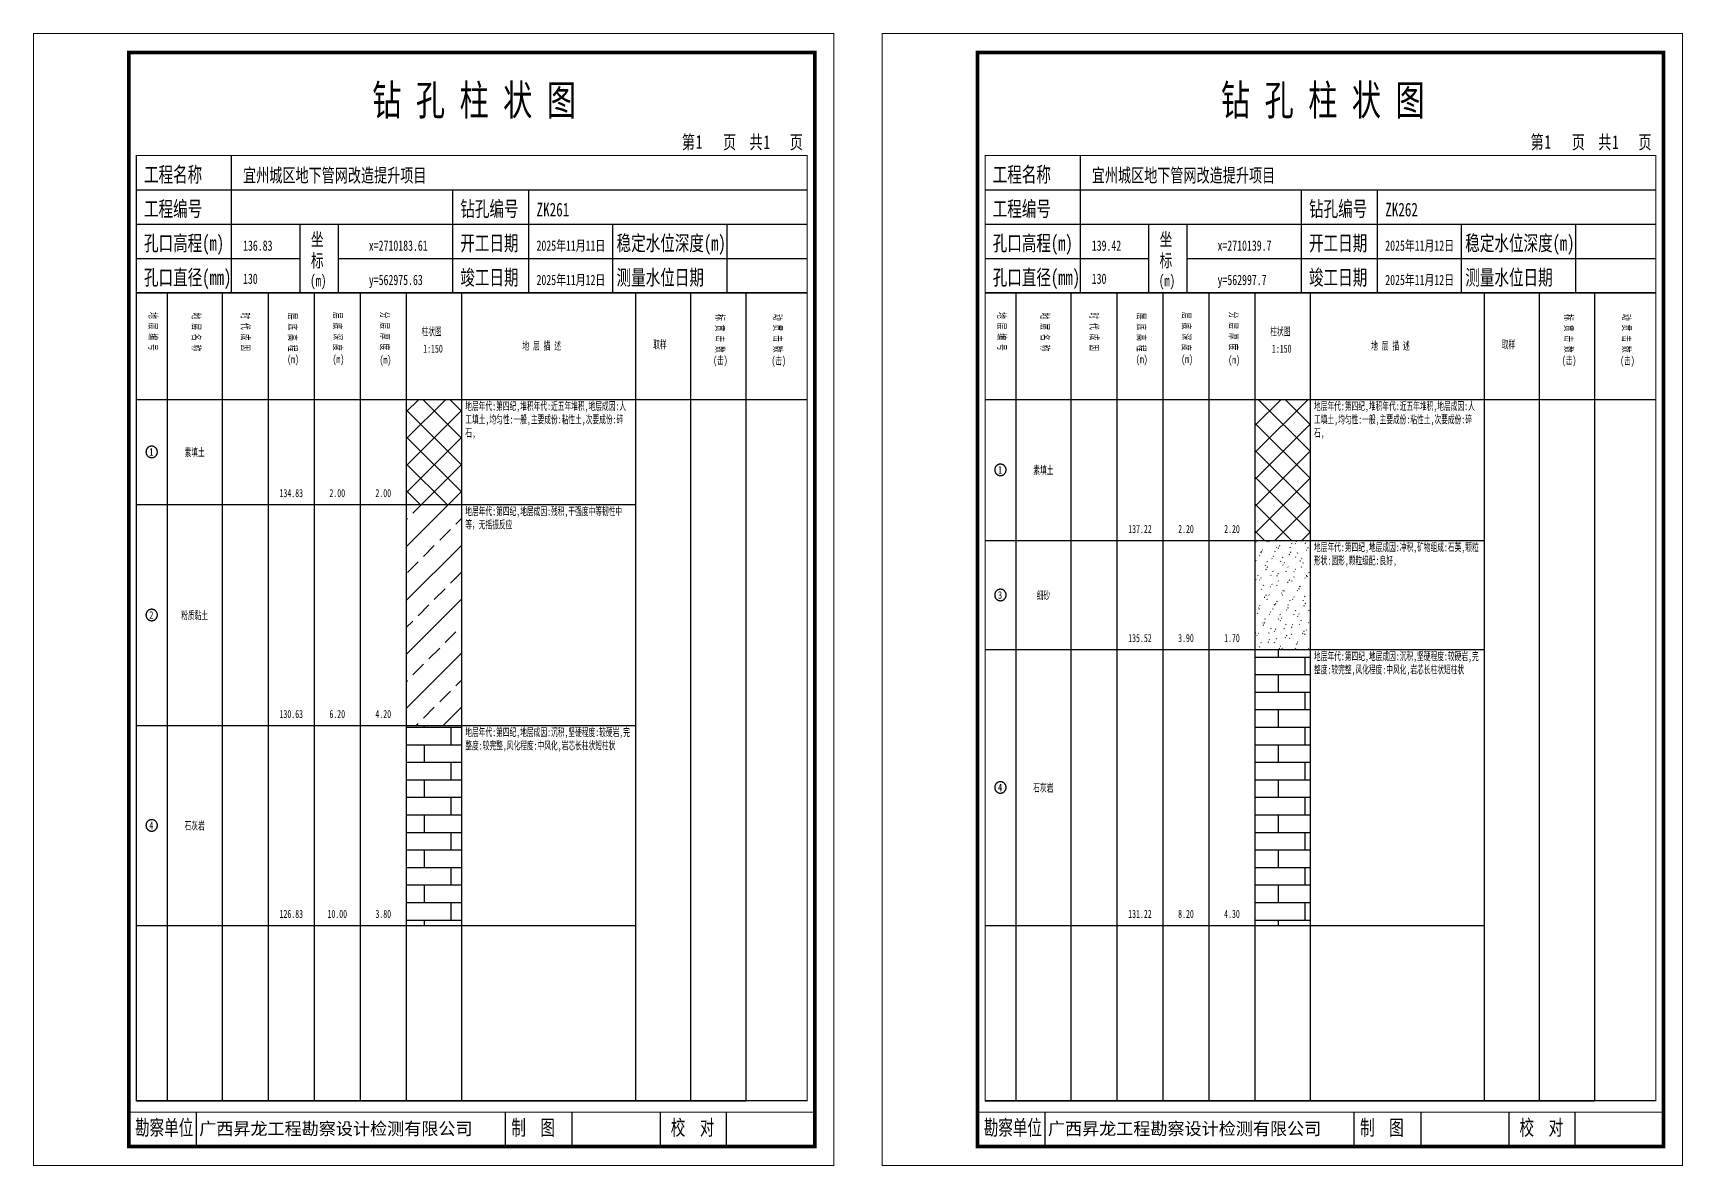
# Model space of a CAD drawing. Header units: millimetres. Extents: x 0 to 2711117, y 0 to 567555.
# Drawn here: x 56562.2 to 56995.2, y -0.1 to 297.1 of the extents above; entities that cross this region are included whole.
import ezdxf
from ezdxf.enums import TextEntityAlignment as Align

# ---------------------------------------------------------------- set-up
doc = ezdxf.new("R2010")
doc.units = ezdxf.units.MM
doc.layers.add('GICAD_POU_TEXTS', color=7, linetype='Continuous')
doc.layers.add('勘察点图例', color=7, linetype='Continuous')
doc.styles.add('HEAD_FONT', font='simfang.ttf', dxfattribs={"width": 0.6})
doc.styles.add('HEAD_FONT2', font='simfang.ttf', dxfattribs={"width": 0.6})
doc.styles.add('HT', font='simhei.ttf')
doc.styles.add('LZ_FONT', font='simfang.ttf', dxfattribs={"width": 0.7, "height": 8})
doc.styles.add('成果图图块', font='simfang.ttf', dxfattribs={"height": 2.5})
doc.styles.add('成果图表体', font='simfang.ttf', dxfattribs={"width": 0.6, "height": 2.1})
pattern_1 = [(45, (0, 0), (-3.5355339, 3.5355339), []), (135, (0, 0), (-3.5355339, -3.5355339), [])]
pattern_2 = [(0, (0, 0), (0, 4.6), []), (90, (0, 0), (-7, 4.6), [4.6, -4.6])]

# ---------------------------------------------------------------- blocks, each defined once
blk = doc.blocks.new('ZK261')
for p, q in [((52, 229), (52, 265)), ((27, 256), (203, 256)), ((110, 229), (110, 256)), ((130, 229), (130, 256)), ((27, 247), (203, 247)), ((70, 229), (70, 247)), ((80, 229), (80, 247)), ((152, 229), (152, 247)), ((182, 229), (182, 247)), ((27, 238), (70, 238)), ((80, 238), (203, 238)), ((27, 229), (35.05, 229)), ((35.05, 229), (35.05, 17)), ((35.05, 229), (49.53, 229)), ((49.53, 229), (49.53, 17)), ((49.53, 229), (61.6, 229)), ((61.6, 229), (61.6, 17)), ((61.6, 229), (73.68, 229)), ((73.68, 229), (73.68, 17)), ((73.68, 229), (85.75, 229)), ((85.75, 229), (85.75, 17)), ((85.75, 229), (97.82, 229)), ((97.82, 229), (97.82, 17)), ((97.82, 229), (112.3, 229)), ((112.3, 229), (112.3, 17)), ((112.3, 229), (157.93, 229)), ((157.93, 229), (157.93, 17)), ((157.93, 229), (172.42, 229)), ((172.42, 229), (172.42, 17)), ((172.42, 229), (186.9, 229)), ((186.9, 229), (186.9, 17)), ((186.9, 229), (203, 229)), ((27, 201), (203, 201)), ((27, 17), (35.05, 17)), ((35.05, 17), (49.53, 17)), ((42.74, 4.95), (42.74, 13.95)), ((42.74, 4.95), (42.74, 13.95)), ((49.53, 17), (61.6, 17)), ((61.6, 17), (73.68, 17)), ((73.68, 17), (85.75, 17)), ((85.75, 17), (97.82, 17)), ((97.82, 17), (112.3, 17)), ((112.3, 17), (157.93, 17)), ((123.83, 4.95), (123.83, 13.95)), ((141.38, 4.95), (141.38, 13.95)), ((157.93, 17), (172.42, 17)), ((164.48, 4.95), (164.48, 13.95)), ((172.42, 17), (186.9, 17)), ((181.84, 4.95), (181.84, 13.95)), ((181.84, 4.95), (181.84, 13.95))]:
    blk.add_line(p, q)
for points, const_width in [([(0, 0), (210, 0), (210, 297), (0, 297)], 0.25), ([(25, 5), (205, 5), (205, 292), (25, 292)], 1), ([(27, 265), (203, 265), (203, 17), (27, 17)], 0.3)]:
    blk.add_lwpolyline(points, close=True, dxfattribs=dict(const_width=const_width))
at = {"const_width": 0.3}
for points in [[(27, 229), (203, 229)], [(25, 14), (205, 14)]]:
    blk.add_lwpolyline(points, dxfattribs=at)
at = {"style": 'LZ_FONT', "width": 0.7}
for s, height, p in [('钻 孔 柱 状 图', 8, (88.9, 275.54)), ('第', 3.6, (170.12, 266.7)), ('1', 3.6, (173.78, 266.75)), ('页', 3.6, (180.96, 266.7)), ('共', 3.6, (187.88, 266.7)), ('1', 3.6, (191.54, 266.7)), ('页', 3.6, (198.44, 266.7)), ('工程名称', 4, (29, 258)), ('宜州城区地下管网改造提升项目', 3.6, (55, 258)), ('工程编号', 4, (29, 249)), ('钻孔编号', 4, (112, 249)), ('ZK261', 3.6, (132, 249)), ('孔口高程(m)', 4, (29, 240)), ('136.83', 2.7, (55, 240)), ('坐', 3.5, (72.79, 241.24)), ('x=2710183.61', 2.7, (88, 240)), ('开工日期', 4, (112, 240)), ('2025年11月11日', 2.7, (132, 240)), ('稳定水位深度(m)', 4, (153, 240)), ('标', 3.5, (72.79, 235.7)), ('孔口直径(mm)', 4, (29, 231)), ('130', 2.7, (54.98, 231.31)), ('(m) ', 3, (72.59, 230.65)), ('竣工日期', 4, (112, 231)), ('2025年11月12日', 2.7, (132, 231)), ('测量水位日期', 4, (153, 231)), ('y=562975.63', 2.7, (88, 231)), ('勘察单位', 4, (26.65, 7.95)), ('制  图', 4, (125.4, 7.95)), ('校  对', 4, (167.22, 7.95))]:
    blk.add_text(s, height=height, dxfattribs=at).set_placement(p)
at = {"style": 'HT'}
blk.add_text('广西昇龙工程勘察设计检测有限公司', height=3.2865, dxfattribs=at).set_placement((43.48, 8.02))
at = {"char_height": 2.1, "width": 22.806, "attachment_point": 1, "rotation": 270, "style": 'HEAD_FONT'}
for s, insert in [('地 层 编 号', (32.46, 223.92)), ('地 层 名 称', (43.79, 223.76)), ('时 代 成 因', (56.67, 223.83)), ('层 底 高 程', (69.07, 223.71)), ('层 底 深 度', (80.9, 223.91)), ('分 层 厚 度', (93.26, 224.01)), ('标 贯 击 数', (181.21, 223.37)), ('动 贯 击 数', (196.38, 223.43))]:
    blk.add_mtext(s, dxfattribs=dict(at, insert=insert))
at = {"char_height": 2.1, "attachment_point": 1}
for s, insert, width, style in [('柱状图', (101.82, 219.87), 7.855, 'HEAD_FONT2'), ('取样', (162.58, 216.44), 7.855, 'HEAD_FONT2'), ('(m)', (66.58, 212.56), 4.7944, 'HEAD_FONT'), ('(m)', (78.47, 212.61), 4.7944, 'HEAD_FONT'), ('(m)', (90.81, 212.43), 4.7944, 'HEAD_FONT'), ('1:150', (102.26, 215.36), 6.9223, 'HEAD_FONT2'), ('地 层 描 述', (128.29, 216.11), 22.0781, 'HEAD_FONT2'), ('(击)', (178.33, 212.31), 7.855, 'HEAD_FONT2'), ('(击)', (193.64, 212.22), 7.855, 'HEAD_FONT2')]:
    blk.add_mtext(s, dxfattribs=dict(at, insert=insert, width=width, style=style))
blk = doc.blocks.new('ZK261_0')
at = {"color": 7}
blk.add_polyline3d([(-1.5, 0.02, 0), (-1.5, -0.06, 0), (-1.49, -0.13, 0), (-1.48, -0.2, 0), (-1.47, -0.28, 0), (-1.46, -0.35, 0), (-1.44, -0.42, 0), (-1.41, -0.49, 0), (-1.39, -0.56, 0), (-1.36, -0.63, 0), (-1.32, -0.69, 0), (-1.29, -0.76, 0), (-1.25, -0.82, 0), (-1.2, -0.88, 0), (-1.16, -0.94, 0), (-1.11, -0.99, 0), (-1.06, -1.04, 0), (-1.01, -1.1, 0), (-0.95, -1.14, 0), (-0.89, -1.19, 0), (-0.83, -1.23, 0), (-0.77, -1.27, 0), (-0.71, -1.31, 0), (-0.64, -1.34, 0), (-0.57, -1.37, 0), (-0.51, -1.4, 0), (-0.44, -1.42, 0), (-0.36, -1.44, 0), (-0.29, -1.46, 0), (-0.22, -1.47, 0), (-0.15, -1.48, 0), (-0.07, -1.48, 0), (0, -1.48, 0), (0.07, -1.48, 0), (0.15, -1.48, 0), (0.22, -1.47, 0), (0.29, -1.46, 0), (0.36, -1.44, 0), (0.44, -1.42, 0), (0.51, -1.4, 0), (0.57, -1.37, 0), (0.64, -1.34, 0), (0.71, -1.31, 0), (0.77, -1.27, 0), (0.83, -1.23, 0), (0.89, -1.19, 0), (0.95, -1.14, 0), (1.01, -1.1, 0), (1.06, -1.04, 0), (1.11, -0.99, 0), (1.16, -0.94, 0), (1.2, -0.88, 0), (1.25, -0.82, 0), (1.29, -0.76, 0), (1.32, -0.69, 0), (1.36, -0.63, 0), (1.39, -0.56, 0), (1.41, -0.49, 0), (1.44, -0.42, 0), (1.46, -0.35, 0), (1.47, -0.28, 0), (1.48, -0.2, 0), (1.49, -0.13, 0), (1.5, -0.06, 0), (1.5, 0.02, 0), (1.5, 0.09, 0), (1.49, 0.16, 0), (1.48, 0.24, 0), (1.47, 0.31, 0), (1.46, 0.38, 0), (1.44, 0.45, 0), (1.41, 0.52, 0), (1.39, 0.59, 0), (1.36, 0.66, 0), (1.32, 0.72, 0), (1.29, 0.79, 0), (1.25, 0.85, 0), (1.2, 0.91, 0), (1.16, 0.97, 0), (1.11, 1.02, 0), (1.06, 1.08, 0), (1.01, 1.13, 0), (0.95, 1.18, 0), (0.89, 1.22, 0), (0.83, 1.26, 0), (0.77, 1.3, 0), (0.71, 1.34, 0), (0.64, 1.37, 0), (0.57, 1.4, 0), (0.51, 1.43, 0), (0.44, 1.45, 0), (0.36, 1.47, 0), (0.29, 1.49, 0), (0.22, 1.5, 0), (0.15, 1.51, 0), (0.07, 1.51, 0), (0, 1.52, 0), (-0.07, 1.51, 0), (-0.15, 1.51, 0), (-0.22, 1.5, 0), (-0.29, 1.49, 0), (-0.36, 1.47, 0), (-0.44, 1.45, 0), (-0.51, 1.43, 0), (-0.57, 1.4, 0), (-0.64, 1.37, 0), (-0.71, 1.34, 0), (-0.77, 1.3, 0), (-0.83, 1.26, 0), (-0.89, 1.22, 0), (-0.95, 1.18, 0), (-1.01, 1.13, 0), (-1.06, 1.08, 0), (-1.11, 1.02, 0), (-1.16, 0.97, 0), (-1.2, 0.91, 0), (-1.25, 0.85, 0), (-1.29, 0.79, 0), (-1.32, 0.72, 0), (-1.36, 0.66, 0), (-1.39, 0.59, 0), (-1.41, 0.52, 0), (-1.44, 0.45, 0), (-1.46, 0.38, 0), (-1.47, 0.31, 0), (-1.48, 0.24, 0), (-1.49, 0.16, 0), (-1.5, 0.09, 0), (-1.5, 0.02, 0)], dxfattribs=at)
at = {"layer": 'GICAD_POU_TEXTS', "color": 7, "style": '成果图图块', "width": 0.7}
blk.add_text('1', height=2, dxfattribs=at).set_placement((-0.09, -0.99), align=Align.CENTER)
blk = doc.blocks.new('ZK261_1')
at = {"color": 7}
blk.add_polyline3d([(-1.5, 0.02, 0), (-1.5, -0.06, 0), (-1.49, -0.13, 0), (-1.48, -0.2, 0), (-1.47, -0.28, 0), (-1.46, -0.35, 0), (-1.44, -0.42, 0), (-1.41, -0.49, 0), (-1.39, -0.56, 0), (-1.36, -0.63, 0), (-1.32, -0.69, 0), (-1.29, -0.76, 0), (-1.25, -0.82, 0), (-1.2, -0.88, 0), (-1.16, -0.94, 0), (-1.11, -0.99, 0), (-1.06, -1.04, 0), (-1.01, -1.1, 0), (-0.95, -1.14, 0), (-0.89, -1.19, 0), (-0.83, -1.23, 0), (-0.77, -1.27, 0), (-0.71, -1.31, 0), (-0.64, -1.34, 0), (-0.57, -1.37, 0), (-0.51, -1.4, 0), (-0.44, -1.42, 0), (-0.36, -1.44, 0), (-0.29, -1.46, 0), (-0.22, -1.47, 0), (-0.15, -1.48, 0), (-0.07, -1.48, 0), (0, -1.48, 0), (0.07, -1.48, 0), (0.15, -1.48, 0), (0.22, -1.47, 0), (0.29, -1.46, 0), (0.36, -1.44, 0), (0.44, -1.42, 0), (0.51, -1.4, 0), (0.57, -1.37, 0), (0.64, -1.34, 0), (0.71, -1.31, 0), (0.77, -1.27, 0), (0.83, -1.23, 0), (0.89, -1.19, 0), (0.95, -1.14, 0), (1.01, -1.1, 0), (1.06, -1.04, 0), (1.11, -0.99, 0), (1.16, -0.94, 0), (1.2, -0.88, 0), (1.25, -0.82, 0), (1.29, -0.76, 0), (1.32, -0.69, 0), (1.36, -0.63, 0), (1.39, -0.56, 0), (1.41, -0.49, 0), (1.44, -0.42, 0), (1.46, -0.35, 0), (1.47, -0.28, 0), (1.48, -0.2, 0), (1.49, -0.13, 0), (1.5, -0.06, 0), (1.5, 0.02, 0), (1.5, 0.09, 0), (1.49, 0.16, 0), (1.48, 0.24, 0), (1.47, 0.31, 0), (1.46, 0.38, 0), (1.44, 0.45, 0), (1.41, 0.52, 0), (1.39, 0.59, 0), (1.36, 0.66, 0), (1.32, 0.72, 0), (1.29, 0.79, 0), (1.25, 0.85, 0), (1.2, 0.91, 0), (1.16, 0.97, 0), (1.11, 1.02, 0), (1.06, 1.08, 0), (1.01, 1.13, 0), (0.95, 1.18, 0), (0.89, 1.22, 0), (0.83, 1.26, 0), (0.77, 1.3, 0), (0.71, 1.34, 0), (0.64, 1.37, 0), (0.57, 1.4, 0), (0.51, 1.43, 0), (0.44, 1.45, 0), (0.36, 1.47, 0), (0.29, 1.49, 0), (0.22, 1.5, 0), (0.15, 1.51, 0), (0.07, 1.51, 0), (0, 1.52, 0), (-0.07, 1.51, 0), (-0.15, 1.51, 0), (-0.22, 1.5, 0), (-0.29, 1.49, 0), (-0.36, 1.47, 0), (-0.44, 1.45, 0), (-0.51, 1.43, 0), (-0.57, 1.4, 0), (-0.64, 1.37, 0), (-0.71, 1.34, 0), (-0.77, 1.3, 0), (-0.83, 1.26, 0), (-0.89, 1.22, 0), (-0.95, 1.18, 0), (-1.01, 1.13, 0), (-1.06, 1.08, 0), (-1.11, 1.02, 0), (-1.16, 0.97, 0), (-1.2, 0.91, 0), (-1.25, 0.85, 0), (-1.29, 0.79, 0), (-1.32, 0.72, 0), (-1.36, 0.66, 0), (-1.39, 0.59, 0), (-1.41, 0.52, 0), (-1.44, 0.45, 0), (-1.46, 0.38, 0), (-1.47, 0.31, 0), (-1.48, 0.24, 0), (-1.49, 0.16, 0), (-1.5, 0.09, 0), (-1.5, 0.02, 0)], dxfattribs=at)
at = {"layer": 'GICAD_POU_TEXTS', "color": 7, "style": '成果图图块', "width": 0.7}
blk.add_text('2', height=2, dxfattribs=at).set_placement((-0.09, -0.99), align=Align.CENTER)
blk = doc.blocks.new('ZK261_2')
at = {"color": 7}
blk.add_polyline3d([(-1.5, 0.02, 0), (-1.5, -0.06, 0), (-1.49, -0.13, 0), (-1.48, -0.2, 0), (-1.47, -0.28, 0), (-1.46, -0.35, 0), (-1.44, -0.42, 0), (-1.41, -0.49, 0), (-1.39, -0.56, 0), (-1.36, -0.63, 0), (-1.32, -0.69, 0), (-1.29, -0.76, 0), (-1.25, -0.82, 0), (-1.2, -0.88, 0), (-1.16, -0.94, 0), (-1.11, -0.99, 0), (-1.06, -1.04, 0), (-1.01, -1.1, 0), (-0.95, -1.14, 0), (-0.89, -1.19, 0), (-0.83, -1.23, 0), (-0.77, -1.27, 0), (-0.71, -1.31, 0), (-0.64, -1.34, 0), (-0.57, -1.37, 0), (-0.51, -1.4, 0), (-0.44, -1.42, 0), (-0.36, -1.44, 0), (-0.29, -1.46, 0), (-0.22, -1.47, 0), (-0.15, -1.48, 0), (-0.07, -1.48, 0), (0, -1.48, 0), (0.07, -1.48, 0), (0.15, -1.48, 0), (0.22, -1.47, 0), (0.29, -1.46, 0), (0.36, -1.44, 0), (0.44, -1.42, 0), (0.51, -1.4, 0), (0.57, -1.37, 0), (0.64, -1.34, 0), (0.71, -1.31, 0), (0.77, -1.27, 0), (0.83, -1.23, 0), (0.89, -1.19, 0), (0.95, -1.14, 0), (1.01, -1.1, 0), (1.06, -1.04, 0), (1.11, -0.99, 0), (1.16, -0.94, 0), (1.2, -0.88, 0), (1.25, -0.82, 0), (1.29, -0.76, 0), (1.32, -0.69, 0), (1.36, -0.63, 0), (1.39, -0.56, 0), (1.41, -0.49, 0), (1.44, -0.42, 0), (1.46, -0.35, 0), (1.47, -0.28, 0), (1.48, -0.2, 0), (1.49, -0.13, 0), (1.5, -0.06, 0), (1.5, 0.02, 0), (1.5, 0.09, 0), (1.49, 0.16, 0), (1.48, 0.24, 0), (1.47, 0.31, 0), (1.46, 0.38, 0), (1.44, 0.45, 0), (1.41, 0.52, 0), (1.39, 0.59, 0), (1.36, 0.66, 0), (1.32, 0.72, 0), (1.29, 0.79, 0), (1.25, 0.85, 0), (1.2, 0.91, 0), (1.16, 0.97, 0), (1.11, 1.02, 0), (1.06, 1.08, 0), (1.01, 1.13, 0), (0.95, 1.18, 0), (0.89, 1.22, 0), (0.83, 1.26, 0), (0.77, 1.3, 0), (0.71, 1.34, 0), (0.64, 1.37, 0), (0.57, 1.4, 0), (0.51, 1.43, 0), (0.44, 1.45, 0), (0.36, 1.47, 0), (0.29, 1.49, 0), (0.22, 1.5, 0), (0.15, 1.51, 0), (0.07, 1.51, 0), (0, 1.52, 0), (-0.07, 1.51, 0), (-0.15, 1.51, 0), (-0.22, 1.5, 0), (-0.29, 1.49, 0), (-0.36, 1.47, 0), (-0.44, 1.45, 0), (-0.51, 1.43, 0), (-0.57, 1.4, 0), (-0.64, 1.37, 0), (-0.71, 1.34, 0), (-0.77, 1.3, 0), (-0.83, 1.26, 0), (-0.89, 1.22, 0), (-0.95, 1.18, 0), (-1.01, 1.13, 0), (-1.06, 1.08, 0), (-1.11, 1.02, 0), (-1.16, 0.97, 0), (-1.2, 0.91, 0), (-1.25, 0.85, 0), (-1.29, 0.79, 0), (-1.32, 0.72, 0), (-1.36, 0.66, 0), (-1.39, 0.59, 0), (-1.41, 0.52, 0), (-1.44, 0.45, 0), (-1.46, 0.38, 0), (-1.47, 0.31, 0), (-1.48, 0.24, 0), (-1.49, 0.16, 0), (-1.5, 0.09, 0), (-1.5, 0.02, 0)], dxfattribs=at)
at = {"layer": 'GICAD_POU_TEXTS', "color": 7, "style": '成果图图块', "width": 0.7}
blk.add_text('4', height=2, dxfattribs=at).set_placement((-0.09, -0.99), align=Align.CENTER)
blk = doc.blocks.new('ZK262')
for p, q in [((52, 229), (52, 265)), ((27, 256), (203, 256)), ((110, 229), (110, 256)), ((130, 229), (130, 256)), ((27, 247), (203, 247)), ((70, 229), (70, 247)), ((80, 229), (80, 247)), ((152, 229), (152, 247)), ((182, 229), (182, 247)), ((27, 238), (70, 238)), ((80, 238), (203, 238)), ((27, 229), (35.05, 229)), ((35.05, 229), (35.05, 17)), ((35.05, 229), (49.53, 229)), ((49.53, 229), (49.53, 17)), ((49.53, 229), (61.6, 229)), ((61.6, 229), (61.6, 17)), ((61.6, 229), (73.68, 229)), ((73.68, 229), (73.68, 17)), ((73.68, 229), (85.75, 229)), ((85.75, 229), (85.75, 17)), ((85.75, 229), (97.82, 229)), ((97.82, 229), (97.82, 17)), ((97.82, 229), (112.3, 229)), ((112.3, 229), (112.3, 17)), ((112.3, 229), (157.93, 229)), ((157.93, 229), (157.93, 17)), ((157.93, 229), (172.42, 229)), ((172.42, 229), (172.42, 17)), ((172.42, 229), (186.9, 229)), ((186.9, 229), (186.9, 17)), ((186.9, 229), (203, 229)), ((27, 201), (203, 201)), ((27, 17), (35.05, 17)), ((35.05, 17), (49.53, 17)), ((42.74, 4.95), (42.74, 13.95)), ((42.74, 4.95), (42.74, 13.95)), ((49.53, 17), (61.6, 17)), ((61.6, 17), (73.68, 17)), ((73.68, 17), (85.75, 17)), ((85.75, 17), (97.82, 17)), ((97.82, 17), (112.3, 17)), ((112.3, 17), (157.93, 17)), ((123.83, 4.95), (123.83, 13.95)), ((141.38, 4.95), (141.38, 13.95)), ((157.93, 17), (172.42, 17)), ((164.48, 4.95), (164.48, 13.95)), ((172.42, 17), (186.9, 17)), ((181.84, 4.95), (181.84, 13.95)), ((181.84, 4.95), (181.84, 13.95))]:
    blk.add_line(p, q)
for points, const_width in [([(0, 0), (210, 0), (210, 297), (0, 297)], 0.25), ([(25, 5), (205, 5), (205, 292), (25, 292)], 1), ([(27, 265), (203, 265), (203, 17), (27, 17)], 0.3)]:
    blk.add_lwpolyline(points, close=True, dxfattribs=dict(const_width=const_width))
at = {"const_width": 0.3}
for points in [[(27, 229), (203, 229)], [(25, 14), (205, 14)]]:
    blk.add_lwpolyline(points, dxfattribs=at)
at = {"style": 'LZ_FONT', "width": 0.7}
for s, height, p in [('钻 孔 柱 状 图', 8, (88.9, 275.54)), ('第', 3.6, (170.12, 266.7)), ('1', 3.6, (173.78, 266.75)), ('页', 3.6, (180.96, 266.7)), ('共', 3.6, (187.88, 266.7)), ('1', 3.6, (191.54, 266.7)), ('页', 3.6, (198.44, 266.7)), ('工程名称', 4, (29, 258)), ('宜州城区地下管网改造提升项目', 3.6, (55, 258)), ('工程编号', 4, (29, 249)), ('钻孔编号', 4, (112, 249)), ('ZK262', 3.6, (132, 249)), ('孔口高程(m)', 4, (29, 240)), ('139.42', 2.7, (55, 240)), ('坐', 3.5, (72.79, 241.24)), ('x=2710139.7', 2.7, (88, 240)), ('开工日期', 4, (112, 240)), ('2025年11月12日', 2.7, (132, 240)), ('稳定水位深度(m)', 4, (153, 240)), ('标', 3.5, (72.79, 235.7)), ('孔口直径(mm)', 4, (29, 231)), ('130', 2.7, (54.98, 231.31)), ('(m) ', 3, (72.59, 230.65)), ('竣工日期', 4, (112, 231)), ('2025年11月12日', 2.7, (132, 231)), ('测量水位日期', 4, (153, 231)), ('y=562997.7', 2.7, (88, 231)), ('勘察单位', 4, (26.65, 7.95)), ('制  图', 4, (125.4, 7.95)), ('校  对', 4, (167.22, 7.95))]:
    blk.add_text(s, height=height, dxfattribs=at).set_placement(p)
at = {"style": 'HT'}
blk.add_text('广西昇龙工程勘察设计检测有限公司', height=3.2865, dxfattribs=at).set_placement((43.48, 8.02))
at = {"char_height": 2.1, "width": 22.806, "attachment_point": 1, "rotation": 270, "style": 'HEAD_FONT'}
for s, insert in [('地 层 编 号', (32.46, 223.92)), ('地 层 名 称', (43.79, 223.76)), ('时 代 成 因', (56.67, 223.83)), ('层 底 高 程', (69.07, 223.71)), ('层 底 深 度', (80.9, 223.91)), ('分 层 厚 度', (93.26, 224.01)), ('标 贯 击 数', (181.21, 223.37)), ('动 贯 击 数', (196.38, 223.43))]:
    blk.add_mtext(s, dxfattribs=dict(at, insert=insert))
at = {"char_height": 2.1, "attachment_point": 1}
for s, insert, width, style in [('柱状图', (101.82, 219.87), 7.855, 'HEAD_FONT2'), ('取样', (162.58, 216.44), 7.855, 'HEAD_FONT2'), ('(m)', (66.58, 212.56), 4.7944, 'HEAD_FONT'), ('(m)', (78.47, 212.61), 4.7944, 'HEAD_FONT'), ('(m)', (90.81, 212.43), 4.7944, 'HEAD_FONT'), ('1:150', (102.26, 215.36), 6.9223, 'HEAD_FONT2'), ('地 层 描 述', (128.29, 216.11), 22.0781, 'HEAD_FONT2'), ('(击)', (178.33, 212.31), 7.855, 'HEAD_FONT2'), ('(击)', (193.64, 212.22), 7.855, 'HEAD_FONT2')]:
    blk.add_mtext(s, dxfattribs=dict(at, insert=insert, width=width, style=style))
blk = doc.blocks.new('ZK262_0')
at = {"color": 7}
blk.add_polyline3d([(-1.5, 0.02, 0), (-1.5, -0.06, 0), (-1.49, -0.13, 0), (-1.48, -0.2, 0), (-1.47, -0.28, 0), (-1.46, -0.35, 0), (-1.44, -0.42, 0), (-1.41, -0.49, 0), (-1.39, -0.56, 0), (-1.36, -0.63, 0), (-1.32, -0.69, 0), (-1.29, -0.76, 0), (-1.25, -0.82, 0), (-1.2, -0.88, 0), (-1.16, -0.94, 0), (-1.11, -0.99, 0), (-1.06, -1.04, 0), (-1.01, -1.1, 0), (-0.95, -1.14, 0), (-0.89, -1.19, 0), (-0.83, -1.23, 0), (-0.77, -1.27, 0), (-0.71, -1.31, 0), (-0.64, -1.34, 0), (-0.57, -1.37, 0), (-0.51, -1.4, 0), (-0.44, -1.42, 0), (-0.36, -1.44, 0), (-0.29, -1.46, 0), (-0.22, -1.47, 0), (-0.15, -1.48, 0), (-0.07, -1.48, 0), (0, -1.48, 0), (0.07, -1.48, 0), (0.15, -1.48, 0), (0.22, -1.47, 0), (0.29, -1.46, 0), (0.36, -1.44, 0), (0.44, -1.42, 0), (0.51, -1.4, 0), (0.57, -1.37, 0), (0.64, -1.34, 0), (0.71, -1.31, 0), (0.77, -1.27, 0), (0.83, -1.23, 0), (0.89, -1.19, 0), (0.95, -1.14, 0), (1.01, -1.1, 0), (1.06, -1.04, 0), (1.11, -0.99, 0), (1.16, -0.94, 0), (1.2, -0.88, 0), (1.25, -0.82, 0), (1.29, -0.76, 0), (1.32, -0.69, 0), (1.36, -0.63, 0), (1.39, -0.56, 0), (1.41, -0.49, 0), (1.44, -0.42, 0), (1.46, -0.35, 0), (1.47, -0.28, 0), (1.48, -0.2, 0), (1.49, -0.13, 0), (1.5, -0.06, 0), (1.5, 0.02, 0), (1.5, 0.09, 0), (1.49, 0.16, 0), (1.48, 0.24, 0), (1.47, 0.31, 0), (1.46, 0.38, 0), (1.44, 0.45, 0), (1.41, 0.52, 0), (1.39, 0.59, 0), (1.36, 0.66, 0), (1.32, 0.72, 0), (1.29, 0.79, 0), (1.25, 0.85, 0), (1.2, 0.91, 0), (1.16, 0.97, 0), (1.11, 1.02, 0), (1.06, 1.08, 0), (1.01, 1.13, 0), (0.95, 1.18, 0), (0.89, 1.22, 0), (0.83, 1.26, 0), (0.77, 1.3, 0), (0.71, 1.34, 0), (0.64, 1.37, 0), (0.57, 1.4, 0), (0.51, 1.43, 0), (0.44, 1.45, 0), (0.36, 1.47, 0), (0.29, 1.49, 0), (0.22, 1.5, 0), (0.15, 1.51, 0), (0.07, 1.51, 0), (0, 1.52, 0), (-0.07, 1.51, 0), (-0.15, 1.51, 0), (-0.22, 1.5, 0), (-0.29, 1.49, 0), (-0.36, 1.47, 0), (-0.44, 1.45, 0), (-0.51, 1.43, 0), (-0.57, 1.4, 0), (-0.64, 1.37, 0), (-0.71, 1.34, 0), (-0.77, 1.3, 0), (-0.83, 1.26, 0), (-0.89, 1.22, 0), (-0.95, 1.18, 0), (-1.01, 1.13, 0), (-1.06, 1.08, 0), (-1.11, 1.02, 0), (-1.16, 0.97, 0), (-1.2, 0.91, 0), (-1.25, 0.85, 0), (-1.29, 0.79, 0), (-1.32, 0.72, 0), (-1.36, 0.66, 0), (-1.39, 0.59, 0), (-1.41, 0.52, 0), (-1.44, 0.45, 0), (-1.46, 0.38, 0), (-1.47, 0.31, 0), (-1.48, 0.24, 0), (-1.49, 0.16, 0), (-1.5, 0.09, 0), (-1.5, 0.02, 0)], dxfattribs=at)
at = {"layer": 'GICAD_POU_TEXTS', "color": 7, "style": '成果图图块', "width": 0.7}
blk.add_text('1', height=2, dxfattribs=at).set_placement((-0.09, -0.99), align=Align.CENTER)
blk = doc.blocks.new('ZK262_1')
at = {"color": 7}
blk.add_polyline3d([(-1.5, 0.02, 0), (-1.5, -0.06, 0), (-1.49, -0.13, 0), (-1.48, -0.2, 0), (-1.47, -0.28, 0), (-1.46, -0.35, 0), (-1.44, -0.42, 0), (-1.41, -0.49, 0), (-1.39, -0.56, 0), (-1.36, -0.63, 0), (-1.32, -0.69, 0), (-1.29, -0.76, 0), (-1.25, -0.82, 0), (-1.2, -0.88, 0), (-1.16, -0.94, 0), (-1.11, -0.99, 0), (-1.06, -1.04, 0), (-1.01, -1.1, 0), (-0.95, -1.14, 0), (-0.89, -1.19, 0), (-0.83, -1.23, 0), (-0.77, -1.27, 0), (-0.71, -1.31, 0), (-0.64, -1.34, 0), (-0.57, -1.37, 0), (-0.51, -1.4, 0), (-0.44, -1.42, 0), (-0.36, -1.44, 0), (-0.29, -1.46, 0), (-0.22, -1.47, 0), (-0.15, -1.48, 0), (-0.07, -1.48, 0), (0, -1.48, 0), (0.07, -1.48, 0), (0.15, -1.48, 0), (0.22, -1.47, 0), (0.29, -1.46, 0), (0.36, -1.44, 0), (0.44, -1.42, 0), (0.51, -1.4, 0), (0.57, -1.37, 0), (0.64, -1.34, 0), (0.71, -1.31, 0), (0.77, -1.27, 0), (0.83, -1.23, 0), (0.89, -1.19, 0), (0.95, -1.14, 0), (1.01, -1.1, 0), (1.06, -1.04, 0), (1.11, -0.99, 0), (1.16, -0.94, 0), (1.2, -0.88, 0), (1.25, -0.82, 0), (1.29, -0.76, 0), (1.32, -0.69, 0), (1.36, -0.63, 0), (1.39, -0.56, 0), (1.41, -0.49, 0), (1.44, -0.42, 0), (1.46, -0.35, 0), (1.47, -0.28, 0), (1.48, -0.2, 0), (1.49, -0.13, 0), (1.5, -0.06, 0), (1.5, 0.02, 0), (1.5, 0.09, 0), (1.49, 0.16, 0), (1.48, 0.24, 0), (1.47, 0.31, 0), (1.46, 0.38, 0), (1.44, 0.45, 0), (1.41, 0.52, 0), (1.39, 0.59, 0), (1.36, 0.66, 0), (1.32, 0.72, 0), (1.29, 0.79, 0), (1.25, 0.85, 0), (1.2, 0.91, 0), (1.16, 0.97, 0), (1.11, 1.02, 0), (1.06, 1.08, 0), (1.01, 1.13, 0), (0.95, 1.18, 0), (0.89, 1.22, 0), (0.83, 1.26, 0), (0.77, 1.3, 0), (0.71, 1.34, 0), (0.64, 1.37, 0), (0.57, 1.4, 0), (0.51, 1.43, 0), (0.44, 1.45, 0), (0.36, 1.47, 0), (0.29, 1.49, 0), (0.22, 1.5, 0), (0.15, 1.51, 0), (0.07, 1.51, 0), (0, 1.52, 0), (-0.07, 1.51, 0), (-0.15, 1.51, 0), (-0.22, 1.5, 0), (-0.29, 1.49, 0), (-0.36, 1.47, 0), (-0.44, 1.45, 0), (-0.51, 1.43, 0), (-0.57, 1.4, 0), (-0.64, 1.37, 0), (-0.71, 1.34, 0), (-0.77, 1.3, 0), (-0.83, 1.26, 0), (-0.89, 1.22, 0), (-0.95, 1.18, 0), (-1.01, 1.13, 0), (-1.06, 1.08, 0), (-1.11, 1.02, 0), (-1.16, 0.97, 0), (-1.2, 0.91, 0), (-1.25, 0.85, 0), (-1.29, 0.79, 0), (-1.32, 0.72, 0), (-1.36, 0.66, 0), (-1.39, 0.59, 0), (-1.41, 0.52, 0), (-1.44, 0.45, 0), (-1.46, 0.38, 0), (-1.47, 0.31, 0), (-1.48, 0.24, 0), (-1.49, 0.16, 0), (-1.5, 0.09, 0), (-1.5, 0.02, 0)], dxfattribs=at)
at = {"layer": 'GICAD_POU_TEXTS', "color": 7, "style": '成果图图块', "width": 0.7}
blk.add_text('3', height=2, dxfattribs=at).set_placement((-0.09, -0.99), align=Align.CENTER)
blk = doc.blocks.new('ZK262_2')
at = {"color": 7}
blk.add_polyline3d([(-1.5, 0.02, 0), (-1.5, -0.06, 0), (-1.49, -0.13, 0), (-1.48, -0.2, 0), (-1.47, -0.28, 0), (-1.46, -0.35, 0), (-1.44, -0.42, 0), (-1.41, -0.49, 0), (-1.39, -0.56, 0), (-1.36, -0.63, 0), (-1.32, -0.69, 0), (-1.29, -0.76, 0), (-1.25, -0.82, 0), (-1.2, -0.88, 0), (-1.16, -0.94, 0), (-1.11, -0.99, 0), (-1.06, -1.04, 0), (-1.01, -1.1, 0), (-0.95, -1.14, 0), (-0.89, -1.19, 0), (-0.83, -1.23, 0), (-0.77, -1.27, 0), (-0.71, -1.31, 0), (-0.64, -1.34, 0), (-0.57, -1.37, 0), (-0.51, -1.4, 0), (-0.44, -1.42, 0), (-0.36, -1.44, 0), (-0.29, -1.46, 0), (-0.22, -1.47, 0), (-0.15, -1.48, 0), (-0.07, -1.48, 0), (0, -1.48, 0), (0.07, -1.48, 0), (0.15, -1.48, 0), (0.22, -1.47, 0), (0.29, -1.46, 0), (0.36, -1.44, 0), (0.44, -1.42, 0), (0.51, -1.4, 0), (0.57, -1.37, 0), (0.64, -1.34, 0), (0.71, -1.31, 0), (0.77, -1.27, 0), (0.83, -1.23, 0), (0.89, -1.19, 0), (0.95, -1.14, 0), (1.01, -1.1, 0), (1.06, -1.04, 0), (1.11, -0.99, 0), (1.16, -0.94, 0), (1.2, -0.88, 0), (1.25, -0.82, 0), (1.29, -0.76, 0), (1.32, -0.69, 0), (1.36, -0.63, 0), (1.39, -0.56, 0), (1.41, -0.49, 0), (1.44, -0.42, 0), (1.46, -0.35, 0), (1.47, -0.28, 0), (1.48, -0.2, 0), (1.49, -0.13, 0), (1.5, -0.06, 0), (1.5, 0.02, 0), (1.5, 0.09, 0), (1.49, 0.16, 0), (1.48, 0.24, 0), (1.47, 0.31, 0), (1.46, 0.38, 0), (1.44, 0.45, 0), (1.41, 0.52, 0), (1.39, 0.59, 0), (1.36, 0.66, 0), (1.32, 0.72, 0), (1.29, 0.79, 0), (1.25, 0.85, 0), (1.2, 0.91, 0), (1.16, 0.97, 0), (1.11, 1.02, 0), (1.06, 1.08, 0), (1.01, 1.13, 0), (0.95, 1.18, 0), (0.89, 1.22, 0), (0.83, 1.26, 0), (0.77, 1.3, 0), (0.71, 1.34, 0), (0.64, 1.37, 0), (0.57, 1.4, 0), (0.51, 1.43, 0), (0.44, 1.45, 0), (0.36, 1.47, 0), (0.29, 1.49, 0), (0.22, 1.5, 0), (0.15, 1.51, 0), (0.07, 1.51, 0), (0, 1.52, 0), (-0.07, 1.51, 0), (-0.15, 1.51, 0), (-0.22, 1.5, 0), (-0.29, 1.49, 0), (-0.36, 1.47, 0), (-0.44, 1.45, 0), (-0.51, 1.43, 0), (-0.57, 1.4, 0), (-0.64, 1.37, 0), (-0.71, 1.34, 0), (-0.77, 1.3, 0), (-0.83, 1.26, 0), (-0.89, 1.22, 0), (-0.95, 1.18, 0), (-1.01, 1.13, 0), (-1.06, 1.08, 0), (-1.11, 1.02, 0), (-1.16, 0.97, 0), (-1.2, 0.91, 0), (-1.25, 0.85, 0), (-1.29, 0.79, 0), (-1.32, 0.72, 0), (-1.36, 0.66, 0), (-1.39, 0.59, 0), (-1.41, 0.52, 0), (-1.44, 0.45, 0), (-1.46, 0.38, 0), (-1.47, 0.31, 0), (-1.48, 0.24, 0), (-1.49, 0.16, 0), (-1.5, 0.09, 0), (-1.5, 0.02, 0)], dxfattribs=at)
at = {"layer": 'GICAD_POU_TEXTS', "color": 7, "style": '成果图图块', "width": 0.7}
blk.add_text('4', height=2, dxfattribs=at).set_placement((-0.09, -0.99), align=Align.CENTER)

msp = doc.modelspace()

# ---------------------------------------------------------------- hatches: boundary and pattern name
at = {"layer": '勘察点图例'}
h = msp.add_hatch(dxfattribs=at)
h.set_pattern_fill('GKSTT', color=256, scale=0.5, style=0, pattern_type=2)
h.set_pattern_definition(pattern_1)
h.paths.add_polyline_path([(56660.19, 173.4), (56674.67, 173.4), (56674.67, 201), (56660.19, 201)])
h = msp.add_hatch(dxfattribs=at)
h.set_pattern_fill('GKSTT', color=256, scale=0.5, style=0, pattern_type=2)
h.set_pattern_definition(pattern_1)
h.paths.add_polyline_path([(56882.88, 163.98), (56897.36, 163.98), (56897.36, 201), (56882.88, 201)])
h = msp.add_hatch(dxfattribs=at)
h.set_pattern_fill('GKFZNT', color=256, scale=0.5, style=0, pattern_type=2)
h.set_pattern_definition([(45, (0, 0), (-7.0710678, 7.0710678), []), (45, (7.071, 0), (-7.0710678, 7.0710678), [4, -2])])
h.paths.add_polyline_path([(56660.19, 115.44), (56674.67, 115.44), (56674.67, 173.4), (56660.19, 173.4)])
h = msp.add_hatch(dxfattribs=at)
h.set_pattern_fill('GKXS', color=256, scale=0.5, style=0, pattern_type=2)
h.set_pattern_definition([(330, (0, 0), (1.6177, 2.8019386), [0.15, -3.196]), (300, (0, 0), (5.46410162, -1.46410162), [0.18, -2.789]), (330, (0, 0), (1.6227, 2.81059885), [0.15, -3.196]), (300, (0, 0), (5.47276187, -1.45910162), [0.18, -2.789])])
h.paths.add_polyline_path([(56882.88, 135.37), (56897.36, 135.37), (56897.36, 163.98), (56882.88, 163.98)])
h = msp.add_hatch(dxfattribs=at)
h.set_pattern_fill('GKSHY', color=256, scale=0.5, style=0, pattern_type=2)
h.set_pattern_definition(pattern_2)
h.paths.add_polyline_path([(56882.88, 63), (56897.36, 63), (56897.36, 135.37), (56882.88, 135.37)])
h = msp.add_hatch(dxfattribs=at)
h.set_pattern_fill('GKSHY', color=256, scale=0.5, style=0, pattern_type=2)
h.set_pattern_definition(pattern_2)
h.paths.add_polyline_path([(56660.19, 63), (56674.67, 63), (56674.67, 115.44), (56660.19, 115.44)])

# ---------------------------------------------------------------- linework, layer by layer
for p, q in [((56589.37, 173.4), (56674.67, 173.4)), ((56674.67, 173.4), (56720.3, 173.4)), ((56812.06, 163.98), (56897.36, 163.98)), ((56897.36, 163.98), (56942.99, 163.98)), ((56812.06, 135.37), (56897.36, 135.37)), ((56897.36, 135.37), (56942.99, 135.37)), ((56589.37, 115.44), (56674.67, 115.44)), ((56674.67, 115.44), (56720.3, 115.44)), ((56589.37, 63), (56674.67, 63)), ((56674.67, 63), (56720.3, 63)), ((56812.06, 63), (56897.36, 63)), ((56897.36, 63), (56942.99, 63))]:
    msp.add_line(p, q, dxfattribs=at)

# ---------------------------------------------------------------- block references
for name, p in [('ZK261', (56562.37, 0)), ('ZK262', (56785.06, 0)), ('ZK261_0', (56593.39, 187.2)), ('ZK262_0', (56816.08, 182.49)), ('ZK262_1', (56816.08, 149.67)), ('ZK261_1', (56593.39, 144.42)), ('ZK262_2', (56816.08, 99.18)), ('ZK261_2', (56593.39, 89.22))]:
    msp.add_blockref(name, p, dxfattribs=at)

# ---------------------------------------------------------------- texts
at = {"layer": '勘察点图例', "style": '成果图表体', "width": 0.6}
for s, p in [('素填土', (56604.66, 187.2)), ('素填土', (56827.35, 182.49)), ('134.83', (56630.01, 176.4)), ('2.00', (56642.08, 176.4)), ('2.00', (56654.15, 176.4)), ('137.22', (56852.7, 166.98)), ('2.20', (56864.77, 166.98)), ('2.20', (56876.84, 166.98)), ('细砂', (56827.35, 149.67)), ('粉质黏土', (56604.66, 144.42)), ('135.52', (56852.7, 138.37)), ('3.90', (56864.77, 138.37)), ('1.70', (56876.84, 138.37)), ('130.63', (56630.01, 118.44)), ('6.20', (56642.08, 118.44)), ('4.20', (56654.15, 118.44)), ('石灰岩', (56827.35, 99.18)), ('石灰岩', (56604.66, 89.22)), ('126.83', (56630.01, 66)), ('10.00', (56642.08, 66)), ('3.80', (56654.15, 66)), ('131.22', (56852.7, 66)), ('8.20', (56864.77, 66)), ('4.30', (56876.84, 66))]:
    msp.add_text(s, height=2.1, dxfattribs=at).set_placement(p, align=Align.MIDDLE)
at = {"layer": '勘察点图例', "char_height": 2.1, "width": 43.6296, "attachment_point": 1, "style": '成果图表体'}
for s, insert in [('地层年代:第四纪,堆积年代:近五年堆积,地层成因:人工填土,均匀性:一般,主要成份:粘性土,次要成份:碎石,', (56675.67, 200.3)), ('地层年代:第四纪,堆积年代:近五年堆积,地层成因:人工填土,均匀性:一般,主要成份:粘性土,次要成份:碎石,', (56898.36, 200.3)), ('地层年代:第四纪,地层成因:残积,干强度中等韧性中等，无摇振反应', (56675.67, 172.7)), ('地层年代:第四纪,地层成因:冲积,矿物组成:石英,颗粒形状:圆形,颗粒级配:良好,', (56898.36, 163.28)), ('地层年代:第四纪,地层成因:沉积,坚硬程度:较硬岩,完整度:较完整,风化程度:中风化,岩芯长柱状短柱状', (56898.36, 134.67)), ('地层年代:第四纪,地层成因:沉积,坚硬程度:较硬岩,完整度:较完整,风化程度:中风化,岩芯长柱状短柱状', (56675.67, 114.74))]:
    msp.add_mtext(s, dxfattribs=dict(at, insert=insert))

doc.saveas('drawing.dxf')
